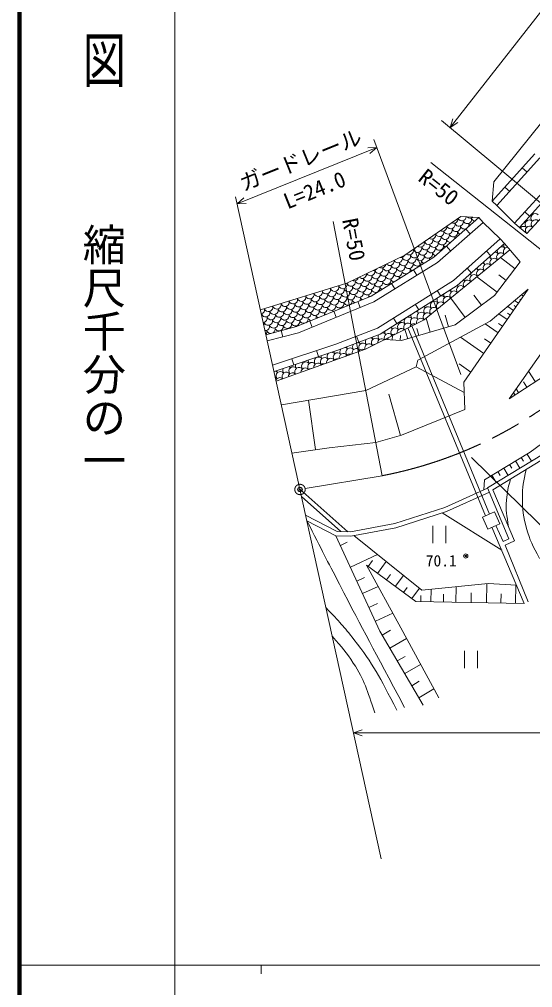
# Model space of a CAD drawing. Units: millimetres, scale not verified. Extents: x 40000 to 680000, y 20000 to 380000.
# Drawn here: x 40000 to 99462, y 202409 to 314612 of the extents above; entities that cross this region are included whole.
import ezdxf
from ezdxf.enums import TextEntityAlignment as Align

# ---------------------------------------------------------------- set-up
doc = ezdxf.new("R2010")
doc.units = ezdxf.units.MM
doc.header["$LTSCALE"] = 1000
doc.header["$PDMODE"] = 32
doc.header["$PDSIZE"] = 500
doc.linetypes.add('CHAIN', pattern=[18.5, 12, -1.5, 3.5, -1.5])
for name, color, linetype, lineweight in [('M-BGD', 7, 'Continuous', 13), ('M-BMK', 2, 'CHAIN', 13), ('M-STR-HTXT', 7, 'Continuous', 13), ('M-TTL', 2, 'Continuous', 140), ('M-TTL-BAND', 7, 'Continuous', 13)]:
    doc.layers.add(name, color=color, linetype=linetype, lineweight=lineweight)
doc.layers.add('M-OTRS', color=6, linetype='Continuous')
doc.styles.add('@ＭＳ ゴシック', font='')
doc.styles.add('ＭＳ ゴシック', font='')
doc.styles.get('@ＭＳ ゴシック').set_extended_font_data('@MS Gothic')
doc.styles.get('ＭＳ ゴシック').set_extended_font_data('MS Gothic')

msp = doc.modelspace()

# ---------------------------------------------------------------- linework, layer by layer
at = {"layer": 'M-BGD'}
for p, q in [((94956, 295790), (102741, 305473)), ((107787, 302472), (97372, 291012)), ((108342, 301968), (97927, 290508)), ((98780, 289792), (109233, 301209)), ((94776, 293554), (99733, 299033)), ((95332, 293051), (100310, 298553)), ((98261, 297406), (98817, 296903)), ((94776, 293554), (94956, 295790)), ((96248, 295181), (96804, 294678)), ((94776, 293554), (95332, 293051)), ((97372, 291012), (95332, 293051)), ((91157, 291761), (84667, 287293)), ((93238, 291640), (91157, 291761)), ((99099, 291798), (98544, 292302)), ((93238, 291640), (88002, 287050)), ((93733, 291076), (88450, 286445)), ((93733, 291076), (93238, 291640)), ((93733, 291076), (95689, 289185)), ((97927, 290508), (97372, 291012)), ((92219, 289749), (91725, 290313)), ((97927, 290508), (98780, 289792)), ((90276, 284358), (95689, 289185)), ((90728, 283757), (96188, 288625)), ((95689, 289185), (96188, 288625)), ((96188, 288625), (98036, 286503)), ((84667, 287293), (77949, 284032)), ((86884, 279793), (96816, 287904)), ((89963, 287772), (89469, 288336)), ((94102, 287770), (94601, 287210)), ((88002, 287050), (80738, 282550)), ((88450, 286445), (81080, 281880)), ((98036, 286503), (95037, 282597)), ((97427, 285710), (95727, 287015)), ((86040, 284952), (85645, 285590)), ((91863, 285773), (92362, 285213)), ((96383, 284350), (95533, 285003)), ((77949, 284032), (67927, 280963)), ((81471, 278814), (90276, 284358)), ((83490, 283373), (83095, 284010)), ((95339, 282991), (92999, 284787)), ((81807, 278140), (90728, 283757)), ((88412, 283185), (88812, 282550)), ((98956, 283354), (91501, 272570)), ((80738, 282550), (72101, 279005)), ((81080, 281880), (72340, 278293)), ((79485, 281225), (79200, 281919)), ((91647, 280079), (89981, 282321)), ((95037, 282597), (90472, 279206)), ((93541, 281486), (92661, 282670)), ((97818, 281708), (97373, 282016)), ((98103, 282120), (97991, 282197)), ((98387, 282531), (98164, 282685)), ((76710, 280086), (76425, 280780)), ((85873, 281586), (86273, 280952)), ((96880, 280352), (96546, 280582)), ((97250, 280886), (96582, 281347)), ((97534, 281297), (97311, 281451)), ((73935, 278947), (73650, 279641)), ((80101, 276401), (86884, 279793)), ((83335, 279988), (83734, 279353)), ((87588, 278356), (87110, 279977)), ((89732, 278988), (89337, 280328)), ((96511, 279818), (95554, 280479)), ((72101, 279005), (68563, 278074)), ((72340, 278293), (68724, 277341)), ((70532, 277817), (70341, 278542)), ((76645, 276988), (81471, 278814)), ((90472, 279206), (84276, 277380)), ((84994, 277591), (84671, 278686)), ((94016, 257065), (85021, 278861)), ((94473, 257268), (85469, 279085)), ((86291, 277974), (86052, 278784)), ((95453, 278287), (93964, 279316)), ((95982, 279052), (95503, 279383)), ((76897, 276282), (81807, 278140)), ((79058, 277901), (79323, 277200)), ((84276, 277380), (82319, 277510)), ((82702, 277484), (82719, 277743)), ((83201, 277451), (83235, 277968)), ((84112, 277390), (84150, 277960)), ((93806, 275905), (91107, 277771)), ((94630, 277096), (93885, 277611)), ((69343, 274526), (76645, 276988)), ((69505, 273789), (76897, 276282)), ((69746, 272694), (80101, 276401)), ((74415, 276237), (74655, 275526)), ((71573, 275278), (71812, 274567)), ((91538, 271376), (85953, 274342)), ((92314, 273746), (90964, 274679)), ((96737, 270646), (102071, 274130)), ((99775, 272630), (98984, 273841)), ((91501, 272570), (91598, 269417)), ((97837, 271365), (97551, 271803)), ((98806, 271997), (98411, 272603)), ((74313, 264752), (73487, 270472)), ((84150, 266389), (82785, 271199)), ((97000, 270818), (96932, 270922)), ((97419, 271091), (97276, 271310)), ((91598, 269417), (84260, 266420)), ((99164, 264450), (105533, 269133)), ((84260, 266420), (81281, 265574)), ((75891, 264979), (71581, 264357)), ((81281, 265574), (75891, 264979)), ((93877, 261272), (99164, 264450)), ((101093, 263912), (94870, 260105)), ((98151, 263841), (98403, 263420)), ((98824, 264245), (99323, 263415)), ((96115, 262617), (96627, 261765)), ((96796, 263027), (97052, 262601)), ((97478, 263436), (97983, 262595)), ((94734, 261787), (95253, 260925)), ((95424, 262202), (95684, 261771)), ((93810, 260100), (93877, 261272)), ((78036, 255234), (72503, 260168)), ((72686, 259334), (77258, 255257)), ((94870, 260105), (97365, 254171)), ((88978, 257420), (95876, 253089)), ((87916, 255905), (87916, 253905)), ((89416, 253905), (89416, 255905)), ((95202, 255964), (96052, 254126)), ((76675, 254775), (81775, 243710)), ((94745, 255761), (98479, 246939)), ((77188, 253662), (77994, 254033)), ((97365, 254171), (96262, 253672)), ((96262, 253672), (98940, 247134)), ((78345, 251151), (81484, 252598)), ((80208, 251350), (85938, 247138)), ((80392, 251215), (80897, 251901)), ((81490, 250408), (82499, 251780)), ((82516, 249653), (82988, 250295)), ((79103, 249507), (79996, 249919)), ((83542, 248899), (84485, 250182)), ((94110, 247009), (94145, 249227)), ((79762, 248078), (81548, 248901)), ((84501, 248195), (84942, 248794)), ((85460, 247490), (86341, 248688)), ((87681, 247111), (87704, 248571)), ((89121, 247088), (89135, 247988)), ((90560, 247065), (90589, 248865)), ((92335, 247037), (92353, 248146)), ((95795, 246982), (95812, 248035)), ((97480, 246955), (97513, 249061)), ((80502, 246472), (81506, 246935)), ((85938, 247138), (98479, 246939)), ((86513, 247129), (86524, 247859)), ((81243, 244866), (83251, 245791)), ((81775, 243710), (86770, 235140)), ((82032, 243270), (82994, 243831)), ((82929, 241732), (84852, 242853)), ((91586, 241426), (91586, 239426)), ((93086, 239426), (93086, 241426)), ((83783, 240265), (84700, 240799)), ((84638, 238799), (86471, 239867)), ((85452, 237401), (86326, 237910)), ((86267, 236004), (88013, 237022))]:
    msp.add_line(p, q, dxfattribs=at)
for points in [[(159740, 308602), (157206, 310220), (154906, 311287), (151807, 311776), (148320, 311803), (145275, 311372), (142131, 310378), (139326, 309056), (137438, 307661), (135533, 305630), (126737, 294977), (124928, 291017), (113533, 277740), (105533, 269133), (104812, 267640), (100802, 264319), (94243, 260307), (96715, 254426), (96052, 254126)], [(96737, 270646), (100667, 276236), (102706, 279227), (105212, 284116), (105425, 285345)], [(70352, 269940), (80122, 271600), (85953, 274342), (86168, 275101), (94557, 279636), (98956, 283354)], [(94246, 260299), (89307, 258051), (83484, 256179), (78369, 255224), (76804, 255271), (73167, 257151)], [(94450, 259842), (89488, 257584), (83607, 255694), (78408, 254722), (76675, 254775), (73306, 256516)], [(78762, 254788), (86623, 248461), (94312, 249244), (97583, 249057)], [(80208, 251350), (84175, 244102), (88582, 235973)]]:
    msp.add_lwpolyline(points, dxfattribs=at)
msp.add_lwpolyline([(93669, 256911), (95056, 257527), (95661, 256167), (94274, 255551)], close=True, dxfattribs=at)
for radius in [100, 80, 60, 40, 20, 20]:
    msp.add_circle((91717, 252427), radius, dxfattribs=at)
for centre, start, end in [((99762, 291605), 47.52083, 227.52083), ((99055, 291574), 47.52083, 61.358), ((99731, 292312), 213.67084, 227.52083), ((89023, 290561), 240.84859, 8.23965), ((89979, 290854), 205.40388, 17.02667), ((90311, 291478), 244.13329, 4.95495), ((90603, 290522), 197.02667, 17.02667), ((90935, 291146), 197.02667, 17.02667), ((91267, 291771), 208.33169, 354.83041), ((91560, 290815), 197.02667, 297.60774), ((91891, 291439), 197.02667, 17.02667), ((92223, 292064), 223.3768, 309.94714), ((91560, 290815), 324.86419, 17.02667), ((92516, 291108), 197.02667, 229.96159), ((92847, 291732), 197.02667, 262.05602), ((98411, 290130), 47.52083, 142.50539), ((99086, 290868), 47.52083, 227.52083), ((99117, 290161), 47.52083, 227.52083), ((98380, 290837), 47.52083, 60.91722), ((99055, 291574), 214.11244, 227.52083), ((99793, 290899), 47.52083, 227.52083), ((87735, 289644), 237.65455, 11.43368), ((88691, 289936), 202.45177, 17.02667), ((89316, 289605), 197.02667, 17.02667), ((89647, 290229), 197.02667, 17.02667), ((90272, 289897), 197.02667, 17.02667), ((91228, 290190), 197.02667, 249.26134), ((92184, 290483), 197.02667, 200.73155), ((91228, 290190), 13.21059, 17.02667), ((97705, 290099), 47.52083, 60.47723), ((98380, 290837), 214.55322, 227.52083), ((98442, 289424), 47.52083, 52.50539), ((86447, 288726), 234.53486, 14.55338), ((87072, 288395), 197.02667, 17.02667), ((87403, 289019), 199.46668, 17.02667), ((86779, 289351), 298.53061, 310.55763), ((88028, 288687), 197.02667, 17.02667), ((88359, 289312), 197.02667, 17.02667), ((88652, 288356), 197.02667, 17.02667), ((88984, 288980), 197.02667, 17.02667), ((89608, 288648), 197.02667, 237.85697), ((89940, 289273), 197.02667, 273.23702), ((90896, 289566), 197.02667, 219.39531), ((89940, 289273), 349.23491, 17.02667), ((96637, 288403), 153.72578, 219.23972), ((84203, 287516), 259.6173, 332.16999), ((84828, 287184), 197.02667, 17.02667), ((85159, 287809), 231.47583, 17.02667), ((85784, 287477), 197.02667, 17.02667), ((85491, 288433), 285.25449, 323.83374), ((86115, 288102), 197.02667, 17.02667), ((86408, 287146), 197.02667, 17.02667), ((86740, 287770), 197.02667, 17.02667), ((87364, 287438), 197.02667, 17.02667), ((87696, 288063), 197.02667, 17.02667), ((88321, 287731), 197.02667, 258.4072), ((89277, 288024), 197.02667, 208.76511), ((88321, 287731), 4.06473, 17.02667), ((95088, 287138), 39.23972, 90.67443), ((95791, 287067), 39.24058, 219.23894), ((95862, 287771), 164.50311, 219.23972), ((95862, 287771), 39.23972, 98.93513), ((96566, 287700), 90.82822, 219.23886), ((81959, 286306), 241.96758, 349.81971), ((82584, 285974), 197.02667, 17.02667), ((82915, 286599), 222.18649, 9.60081), ((83540, 286267), 197.02667, 17.02667), ((83871, 286892), 204.30433, 17.02667), ((84496, 286560), 197.02667, 17.02667), ((85120, 286228), 197.02667, 17.02667), ((85452, 286853), 197.02667, 17.02667), ((86077, 286521), 197.02667, 17.02667), ((87033, 286814), 197.02667, 250.02373), ((87989, 287107), 197.02667, 218.08286), ((87033, 286814), 353.53014, 17.02667), ((93539, 285873), 39.23972, 77.25109), ((94242, 285802), 39.24044, 219.23908), ((94313, 286506), 179.83106, 219.23972), ((94313, 286506), 39.23972, 83.60718), ((95017, 286435), 39.24051, 219.23901), ((95088, 287138), 172.7638, 219.23972), ((79715, 285096), 227.70087, 4.08642), ((80671, 285389), 209.51732, 17.02667), ((81296, 285057), 197.02667, 17.02667), ((81003, 286013), 269.6745, 322.1128), ((81627, 285681), 197.02667, 17.02667), ((82252, 285350), 197.02667, 17.02667), ((82876, 285018), 197.02667, 17.02667), ((83208, 285643), 197.02667, 17.02667), ((83833, 285311), 197.02667, 17.02667), ((84164, 285935), 197.02667, 17.02667), ((84789, 285604), 197.02667, 279.45093), ((84789, 285604), 324.10294, 17.02667), ((85745, 285897), 197.02667, 236.34818), ((85745, 285897), 7.20568, 17.02667), ((86701, 286189), 197.02667, 206.41837), ((92693, 284537), 39.24029, 219.23922), ((91990, 284608), 39.23972, 65.8057), ((92764, 285241), 192.07331, 219.23972), ((92764, 285241), 39.23972, 71.36493), ((93468, 285170), 39.24037, 219.23915), ((93539, 285873), 186.18715, 219.23972), ((77471, 283886), 197.02677, 17.02667), ((78427, 284179), 197.02667, 17.02667), ((77803, 284510), 287.02667, 304.76063), ((79052, 283847), 197.02667, 17.02667), ((78759, 284803), 248.71907, 343.06822), ((79383, 284471), 197.02667, 17.02667), ((80008, 284140), 197.02667, 17.02667), ((80340, 284764), 197.02667, 17.02667), ((80632, 283808), 197.02667, 17.02667), ((80964, 284432), 197.02667, 17.02667), ((81589, 284101), 197.02667, 17.02667), ((81920, 284725), 197.02667, 17.02667), ((82545, 284394), 197.02667, 17.02667), ((83169, 284062), 197.02667, 212.31401), ((82213, 283769), 0.53945, 17.02667), ((83501, 284686), 197.02667, 257.98121), ((84457, 284979), 197.02667, 224.05164), ((83501, 284686), 345.57265, 17.02667), ((91919, 283904), 39.24022, 219.23929), ((91215, 283975), 39.23972, 60.47861), ((91990, 284608), 197.63254, 219.23972), ((73646, 282714), 197.02719, 17.02625), ((74603, 283007), 197.02708, 17.02636), ((75227, 282676), 197.02667, 17.02667), ((75559, 283300), 197.02698, 17.02646), ((76183, 282968), 197.02667, 17.02667), ((76515, 283593), 197.02687, 17.02656), ((76808, 282637), 197.02667, 17.02667), ((77139, 283261), 197.02667, 17.02667), ((77764, 282930), 197.02667, 17.02667), ((78096, 283554), 197.02667, 17.02667), ((78720, 283222), 197.02667, 17.02667), ((79344, 282891), 197.02667, 17.02667), ((79676, 283515), 197.02667, 17.02667), ((80301, 283183), 197.02667, 17.02667), ((81257, 283476), 197.02667, 17.02667), ((81881, 283145), 197.02667, 200.59927), ((80925, 282852), 13.39432, 17.02667), ((82213, 283769), 197.02667, 243.01442), ((89666, 282710), 172.45433, 219.23972), ((89666, 282710), 39.23972, 71.93714), ((90370, 282639), 39.24008, 219.23944), ((90441, 283343), 188.98831, 219.23972), ((91144, 283272), 39.24015, 219.23936), ((90441, 283343), 39.23972, 55.40316), ((91215, 283975), 202.95963, 219.23972), ((69822, 281543), 197.0276, 17.02584), ((70778, 281836), 197.0275, 17.02594), ((71402, 281504), 197.02667, 17.02667), ((71734, 282129), 197.02739, 17.02604), ((72358, 281797), 197.02667, 17.02667), ((72690, 282422), 197.02729, 17.02615), ((73315, 282090), 197.02667, 17.02667), ((73939, 281758), 197.02667, 17.02667), ((74271, 282383), 197.02667, 17.02667), ((74895, 282051), 197.02667, 17.02667), ((75520, 281719), 197.02667, 17.02667), ((75851, 282344), 197.02667, 17.02667), ((76476, 282012), 197.02667, 17.02667), ((77100, 281681), 197.02667, 17.02667), ((77432, 282305), 197.02667, 17.02667), ((78057, 281973), 197.02667, 277.97128), ((78388, 282598), 197.02667, 17.02667), ((78057, 281973), 306.6599, 17.02667), ((79013, 282266), 197.02667, 253.98712), ((79013, 282266), 330.64406, 17.02667), ((79969, 282559), 197.02667, 239.19352), ((80925, 282852), 197.02667, 226.88253), ((79969, 282559), 345.43766, 17.02667), ((88117, 281445), 39.23972, 219.23972), ((87414, 281516), 39.23972, 47.26746), ((88188, 282149), 211.34971, 219.23972), ((88821, 281374), 39.23994, 219.23958), ((88892, 282078), 149.99507, 219.23972), ((88892, 282078), 39.23972, 94.39639), ((89595, 282007), 39.24001, 219.23951), ((67909, 280958), 284.4932, 17.02563), ((68534, 280626), 197.02667, 17.02667), ((68865, 281250), 197.0277, 17.02573), ((69490, 280919), 197.02667, 17.02667), ((70114, 280587), 197.02667, 17.02667), ((70446, 281211), 197.02667, 17.02667), ((71071, 280880), 197.02667, 17.02667), ((71695, 280548), 197.02667, 17.02667), ((72027, 281173), 197.02667, 17.02667), ((72651, 280841), 197.02667, 17.02667), ((72983, 281465), 197.02667, 17.02667), ((73276, 280509), 197.02667, 17.02667), ((73607, 281134), 197.02667, 17.02667), ((74232, 280802), 197.02667, 17.02667), ((74564, 281427), 197.02667, 17.02667), ((75188, 281095), 197.02667, 17.02667), ((74856, 280470), 344.12143, 17.02667), ((75813, 280763), 197.02667, 228.0355), ((76144, 281388), 197.02667, 17.02667), ((76769, 281056), 197.02667, 216.77038), ((75813, 280763), 356.59568, 17.02667), ((77725, 281349), 197.02667, 206.05737), ((76769, 281056), 7.86079, 17.02667), ((85865, 280251), 39.23972, 80.83407), ((86568, 280180), 39.23972, 219.23972), ((86639, 280884), 181.84508, 219.23972), ((87272, 280109), 39.23979, 219.23972), ((87343, 280813), 39.23972, 219.23972), ((86639, 280884), 39.23972, 62.54638), ((87414, 281516), 197.12401, 219.23972), ((88046, 280742), 39.23987, 219.23965), ((67578, 280333), 354.70217, 17.02667), ((68202, 280001), 275.25156, 17.02667), ((67870, 279377), 334.75072, 17.02667), ((68827, 279670), 197.02667, 17.02667), ((69158, 280294), 197.02667, 17.02667), ((69451, 279338), 197.02667, 17.02667), ((69783, 279962), 197.02667, 17.02667), ((70407, 279631), 197.02667, 17.02667), ((70739, 280255), 197.02667, 17.02667), ((71032, 279299), 197.02667, 17.02667), ((71363, 279924), 197.02667, 17.02667), ((71988, 279592), 197.02667, 17.02667), ((72320, 280216), 197.02667, 17.02667), ((72944, 279885), 197.02667, 283.08136), ((72944, 279885), 301.54982, 17.02667), ((73900, 280178), 197.02667, 255.70281), ((73900, 280178), 328.92837, 17.02667), ((74856, 280470), 197.02667, 240.50975), ((84316, 278986), 39.23972, 219.23972), ((83612, 279057), 39.23972, 53.98894), ((84386, 279689), 204.95751, 219.23972), ((85019, 278915), 39.23972, 212.18745), ((85090, 279618), 127.43881, 219.23972), ((85090, 279618), 39.23972, 116.95266), ((85794, 279547), 39.23972, 219.23972), ((85865, 280251), 163.5574, 219.23972), ((86497, 279476), 39.23972, 193.89038), ((68495, 279045), 265.81661, 17.02667), ((68163, 278421), 321.51141, 17.02667), ((69119, 278714), 197.02667, 266.9637), ((69119, 278714), 302.50463, 17.02667), ((70076, 279006), 197.02667, 17.02667), ((70700, 278675), 197.02667, 198.92567), ((69744, 278382), 15.13018, 17.02667), ((70700, 278675), 10.54266, 17.02667), ((71656, 278967), 197.02667, 203.54034), ((72612, 279260), 197.02667, 207.10399), ((71656, 278967), 6.78028, 17.02667), ((82063, 277792), 39.23972, 91.7131), ((82837, 278424), 174.13326, 219.23972), ((82837, 278424), 39.23972, 70.25821), ((83541, 278353), 39.23972, 219.23972), ((83612, 279057), 190.40253, 219.23972), ((84245, 278282), 46.4942, 186.6359), ((85723, 278844), 67.7312, 165.3989), ((79107, 276668), 39.23972, 77.95696), ((79881, 277301), 188.85009, 219.23972), ((80585, 277230), 143.95411, 219.23972), ((80585, 277230), 39.23972, 77.49701), ((81288, 277159), 39.23972, 219.23972), ((81359, 277863), 189.10595, 219.23972), ((81992, 277088), 54.10073, 179.02937), ((82063, 277792), 144.40849, 219.23972), ((82767, 277721), 39.23972, 205.22014), ((83470, 277650), 77.79705, 155.33306), ((76151, 275545), 39.23972, 85.4199), ((76925, 276178), 186.20872, 219.23972), ((77629, 276107), 143.02839, 219.23972), ((77629, 276107), 39.23972, 78.42272), ((78332, 276036), 39.23972, 219.23972), ((78403, 276739), 188.59399, 219.23972), ((79036, 275965), 39.23972, 193.76151), ((79107, 276668), 143.49416, 219.23972), ((79739, 275894), 65.03311, 154.35901), ((79810, 276598), 39.23972, 219.23972), ((80514, 276527), 39.23972, 197.27723), ((81217, 276456), 90.87215, 142.25795), ((73195, 274422), 39.23972, 219.23972), ((73266, 275126), 206.06505, 219.23972), ((73969, 275055), 171.58508, 219.23972), ((74673, 274984), 39.23972, 219.23972), ((73969, 275055), 39.23972, 45.6825), ((74744, 275687), 213.05978, 219.23972), ((75376, 274913), 39.23972, 219.23972), ((75447, 275616), 179.06397, 219.23972), ((76080, 274842), 39.23972, 186.64797), ((76151, 275545), 131.84768, 219.23972), ((76854, 275474), 39.23972, 219.23972), ((76783, 274771), 76.16959, 143.22254), ((77558, 275403), 39.23972, 190.22319), ((78261, 275332), 70.26979, 149.12234), ((69535, 273370), 39.23972, 73.13479), ((70239, 273299), 39.23972, 219.23972), ((70310, 274002), 192.30415, 219.23972), ((71013, 273931), 154.6597, 219.23972), ((71717, 273860), 39.23972, 219.23972), ((71013, 273931), 39.23972, 62.60788), ((71788, 274564), 199.18063, 219.23972), ((72420, 273790), 39.23972, 214.7493), ((72491, 274493), 163.56633, 219.23972), ((73124, 273719), 40.06999, 179.32214), ((72491, 274493), 39.23972, 53.70125), ((73898, 274351), 39.23972, 218.41371), ((73827, 273648), 92.63785, 126.75427), ((74602, 274280), 39.23972, 183.02019), ((75305, 274209), 83.18125, 136.21088), ((69464, 272666), 39.23972, 68.13519), ((70168, 272595), 47.76425, 153.71868), ((70942, 273228), 39.23972, 211.14697), ((71646, 273157), 43.85905, 175.53308)]:
    msp.add_arc(centre, 500, start, end, dxfattribs=at)
for points, knots in [([(98701, 262448), (98386, 261002), (98284, 260472), (98275, 259188), (98264, 257784), (98395, 256982), (98762, 255628), (99149, 254197), (99455, 253647), (100261, 252142)], [0, 0, 0, 0, 1, 1, 1, 2, 2, 2, 3, 3, 3, 3]), ([(96679, 255802), (96454, 257178), (96344, 257683), (96438, 258888), (96514, 259864), (96603, 260263), (96907, 261351)], [0, 0, 0, 0, 1, 1, 1, 2, 2, 2, 2]), ([(73306, 256516), (75126, 252939), (75596, 252032), (77080, 249165), (79977, 243565), (80931, 241810), (84618, 234890)], [0, 0, 0, 0, 1, 1, 1, 2, 2, 2, 2]), ([(75529, 246415), (77116, 244809), (77573, 244242), (78764, 242749), (81096, 239827), (81656, 238472), (83736, 234569)], [0, 0, 0, 0, 1, 1, 1, 2, 2, 2, 2]), ([(76260, 243095), (77464, 241805), (77844, 241300), (78684, 240023), (80033, 237971), (80268, 236936), (81170, 234248)], [0, 0, 0, 0, 1, 1, 1, 2, 2, 2, 2])]:
    msp.add_open_spline(points, degree=3, knots=knots, dxfattribs=at)
msp.add_point((91717, 252427), dxfattribs=at)
at = {"layer": 'M-BMK'}
msp.add_line((82021, 261729), (73102, 260233), dxfattribs=at)
msp.add_circle((72510, 260134), 600, dxfattribs=at)
msp.add_arc((72758, 309867), 49020, 280.89144, 321.56955, dxfattribs=at)
at = {"layer": 'M-OTRS'}
msp.add_point((72510, 260134), dxfattribs=at)
at = {"layer": 'M-STR-HTXT'}
for p, q in [((122033, 343068), (89894, 302079)), ((89894, 302079), (90235, 303082)), ((109728, 285563), (88913, 302896)), ((89894, 302079), (90786, 302650)), ((65226, 293237), (81412, 299774)), ((81412, 299774), (80353, 299724)), ((81412, 299774), (80615, 299075)), ((91129, 273454), (81077, 300680)), ((111159, 279397), (87658, 298044)), ((65049, 294040), (81925, 217349)), ((65226, 293237), (66022, 293936)), ((65226, 293237), (66284, 293287)), ((82021, 261729), (76352, 291189)), ((92389, 263827), (112971, 243588)), ((78715, 231936), (79715, 232286)), ((78715, 231936), (564738, 231936)), ((78715, 231936), (79715, 231586))]:
    msp.add_line(p, q, dxfattribs=at)
at = {"layer": 'M-TTL'}
msp.add_line((40000, 380000), (40000, 20000), dxfattribs=at)
at = {"layer": 'M-TTL-BAND'}
for p, q in [((58000, 370000), (58000, 20000)), ((40000, 205000), (579000, 205000)), ((68000, 205000), (68000, 204000))]:
    msp.add_line(p, q, dxfattribs=at)

# ---------------------------------------------------------------- texts
at = {"layer": 'M-BGD', "style": 'ＭＳ ゴシック'}
msp.add_text('70.1', height=1320, dxfattribs=at).set_placement((88876, 250822), align=Align.BOTTOM_CENTER)
at = {"layer": 'M-STR-HTXT', "style": 'ＭＳ ゴシック'}
for s, p in [('ガードレール', (73131, 296969)), ('L=24.0', (74746, 293478))]:
    msp.add_text(s, height=1833, rotation=21.994, dxfattribs=at).set_placement(p, align=Align.BOTTOM_CENTER)
for rotation, p in [(321.57, (85725, 295576)), (280.891, (76843, 291283))]:
    msp.add_text('R=50', height=1833, rotation=rotation, dxfattribs=at).set_placement(p, align=Align.BOTTOM_LEFT)
at = {"layer": 'M-TTL-BAND', "style": '@ＭＳ ゴシック', "width": 1.4}
msp.add_text('平  面  図', height=3666, rotation=270, dxfattribs=at).set_placement((49777, 306475), align=Align.MIDDLE_RIGHT)
at = {"layer": 'M-TTL-BAND', "style": '@ＭＳ ゴシック'}
msp.add_text('縮尺千分の一', height=3666, rotation=270, dxfattribs=at).set_placement((49777, 261030), align=Align.MIDDLE_RIGHT)

doc.saveas('drawing.dxf')
